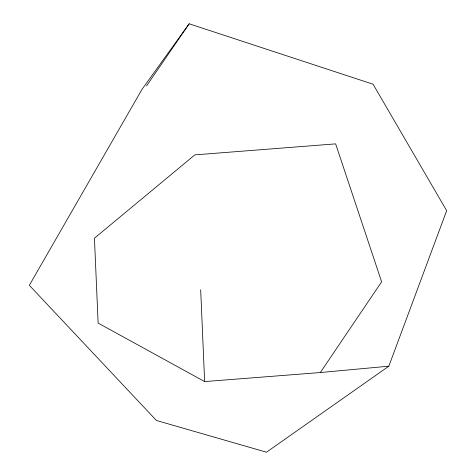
<?xml version="1.0" encoding="UTF-8"?>
<svg xmlns="http://www.w3.org/2000/svg" width="476" height="476" viewBox="0 0 476 476"><rect width="100%" height="100%" fill="white"/><g stroke="black" fill="none" stroke-linecap="round" stroke-linejoin="round"><path stroke-width="0.71" d="M388.832 366.193L446.666 210.678L373.071 84.216L189.168 23.8L142.08 89.244L29.333 285.308L156.414 420.469L266.489 452.2L388.832 366.193L320.318 372.535L204.644 381.579L98.121 323.085L94.444 238.208L194.839 154.879L335.634 143.871L381.621 281.822L320.318 372.535M146.531 85.924L189.168 23.8M200.676 289.729L204.644 381.579"/></g></svg>
